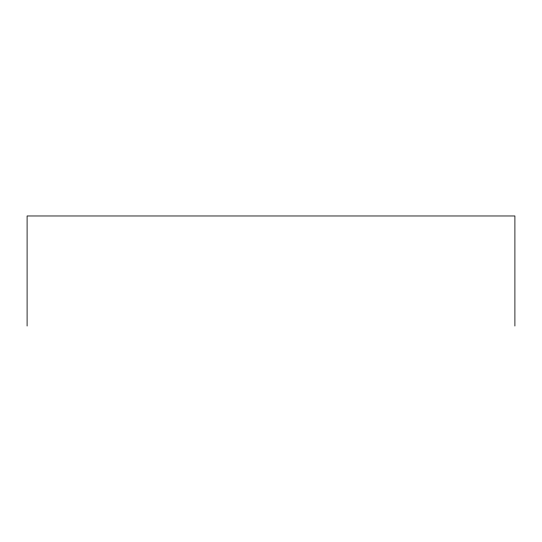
<?xml version="1.0" encoding="UTF-8"?>
<svg xmlns="http://www.w3.org/2000/svg" width="542" height="542" viewBox="0 0 542 542"><rect width="100%" height="100%" fill="white"/><g stroke="black" fill="none" stroke-linecap="round" stroke-linejoin="round"><path stroke-width="0.81" d="M514.9 326.027L514.9 215.973L27.1 215.973L27.1 326.027"/></g></svg>
